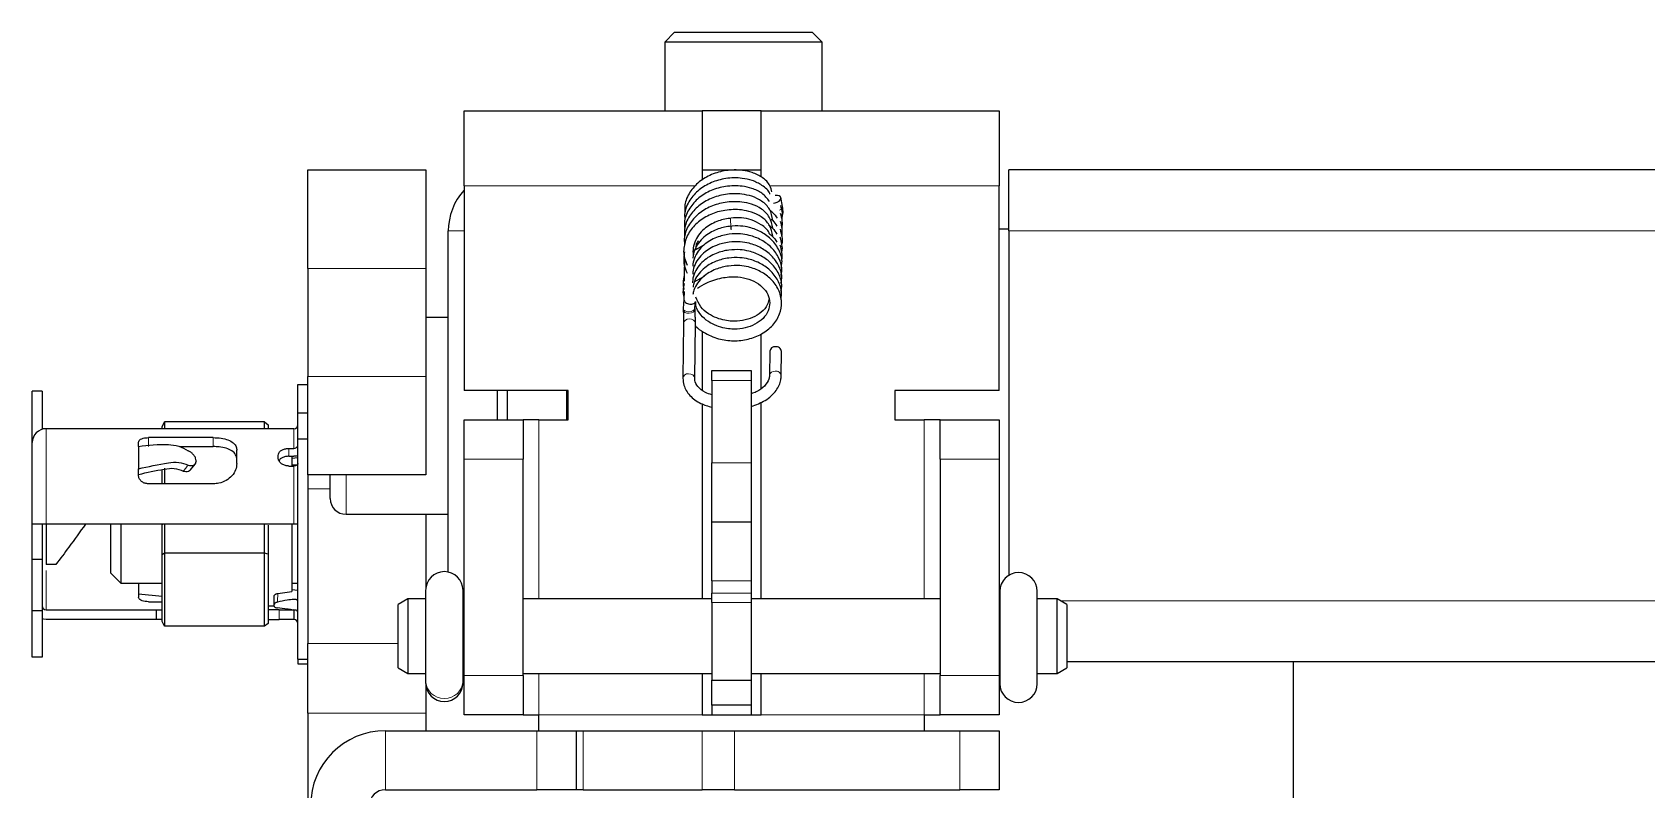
# Model space of a CAD drawing. Header units: millimetres. Extents: x -408 to 642, y 148 to 1992.
# Drawn here: x -323.7 to -241.7, y 194.4 to 232.9 of the extents above; entities that cross this region are included whole.
import ezdxf

# ---------------------------------------------------------------- set-up
doc = ezdxf.new("R2010")
doc.units = ezdxf.units.MM

msp = doc.modelspace()

# ---------------------------------------------------------------- linework, layer by layer
at = {"color": 7, "linetype": 'Continuous', "lineweight": 25}
for p, q in [((-291.095, 232.948), (-291.595, 232.448)), ((-291.595, 232.448), (-291.595, 228.948)), ((-287.247, 232.448), (-291.595, 232.448)), ((-291.095, 232.948), (-287.291, 232.948)), ((-287.291, 232.948), (-284.095, 232.948)), ((-283.595, 232.448), (-287.247, 232.448)), ((-283.595, 232.448), (-284.095, 232.948)), ((-283.595, 228.948), (-283.595, 232.448)), ((-301.795, 225.148), (-301.795, 228.948)), ((-301.795, 228.948), (-289.695, 228.948)), ((-289.695, 228.948), (-289.695, 225.429)), ((-286.695, 228.948), (-289.695, 228.948)), ((-286.695, 228.948), (-274.595, 228.948)), ((-286.695, 225.606), (-286.695, 228.948)), ((-274.595, 228.948), (-274.595, 225.148)), ((-309.745, 225.948), (-303.745, 225.948)), ((-309.745, 220.948), (-309.745, 225.948)), ((-303.745, 225.948), (-303.745, 220.948)), ((-289.695, 225.948), (-286.695, 225.948)), ((-274.095, 222.848), (-274.095, 225.948)), ((-45.095, 225.948), (-274.095, 225.948)), ((-301.795, 225.148), (-301.795, 214.748)), ((-274.595, 214.748), (-274.595, 225.148)), ((-285.601, 224.089), (-285.697, 224.559)), ((-285.596, 224.011), (-285.601, 224.089)), ((-302.595, 205.511), (-302.595, 222.848)), ((-274.095, 222.948), (-274.595, 222.948)), ((-274.095, 222.848), (-274.095, 205.349)), ((-290.138, 221.847), (-289.619, 222.128)), ((-309.745, 220.948), (-309.745, 215.448)), ((-303.745, 220.948), (-303.745, 215.448)), ((-290.599, 220.985), (-290.612, 220.304)), ((-290.594, 221.388), (-290.608, 220.711)), ((-290.095, 220.259), (-289.578, 220.544)), ((-290.615, 219.386), (-290.656, 218.91)), ((-290.613, 219.777), (-290.619, 219.374)), ((-290.057, 218.944), (-290.03, 219.251)), ((-302.595, 218.448), (-303.745, 218.448)), ((-290.656, 218.91), (-290.652, 218.832)), ((-290.052, 218.865), (-290.057, 218.944)), ((-290.634, 218.15), (-290.666, 215.361)), ((-290.066, 215.354), (-290.034, 218.143)), ((-289.695, 217.76), (-289.695, 214.773)), ((-286.695, 214.845), (-286.695, 217.608)), ((-286.256, 216.732), (-286.27, 215.492)), ((-285.67, 215.485), (-285.656, 216.725)), ((-310.245, 215.048), (-309.745, 215.048)), ((-310.245, 213.581), (-310.245, 215.048)), ((-309.745, 210.448), (-309.745, 215.448)), ((-303.745, 215.448), (-303.745, 210.448)), ((-289.195, 215.748), (-287.195, 215.748)), ((-289.195, 215.248), (-289.195, 215.748)), ((-289.195, 215.248), (-289.195, 211.063)), ((-287.195, 215.748), (-287.195, 215.248)), ((-287.195, 215.248), (-287.195, 211.063)), ((-286.27, 215.504), (-286.27, 215.492)), ((-323.245, 214.706), (-323.745, 214.706)), ((-323.745, 212.098), (-323.745, 214.706)), ((-323.245, 214.706), (-323.245, 212.769)), ((-296.495, 214.748), (-301.795, 214.748)), ((-300.095, 213.248), (-300.095, 214.748)), ((-299.595, 214.748), (-299.595, 213.248)), ((-296.595, 214.748), (-296.595, 213.248)), ((-296.495, 213.248), (-296.495, 214.748)), ((-274.595, 214.748), (-279.895, 214.748)), ((-279.895, 214.748), (-279.895, 213.248)), ((-310.245, 212.27), (-310.245, 213.581)), ((-309.745, 213.581), (-310.245, 213.581)), ((-289.695, 214.062), (-289.695, 204.148)), ((-286.695, 204.148), (-286.695, 214.146)), ((-317.445, 212.798), (-323.045, 212.798)), ((-310.445, 212.798), (-317.445, 212.798)), ((-317.145, 212.894), (-317.03, 213.141)), ((-317.145, 212.798), (-317.145, 212.894)), ((-317.03, 213.141), (-317.03, 212.798)), ((-311.945, 213.141), (-317.03, 213.141)), ((-311.945, 212.798), (-311.945, 213.141)), ((-311.945, 213.141), (-311.745, 212.998)), ((-311.745, 212.998), (-311.745, 212.798)), ((-301.795, 213.248), (-298.795, 213.248)), ((-301.795, 211.248), (-301.795, 213.248)), ((-298.795, 213.248), (-298.795, 211.248)), ((-297.995, 213.248), (-298.795, 213.248)), ((-297.995, 213.248), (-296.495, 213.248)), ((-279.895, 213.248), (-278.395, 213.248)), ((-277.595, 213.248), (-278.395, 213.248)), ((-277.595, 213.248), (-274.595, 213.248)), ((-277.595, 211.248), (-277.595, 213.248)), ((-274.595, 213.248), (-274.595, 211.248)), ((-323.745, 207.948), (-323.745, 212.098)), ((-318.345, 211.896), (-318.345, 212.109)), ((-318.345, 211.896), (-318.345, 210.765)), ((-314.545, 212.343), (-317.845, 212.343)), ((-316.264, 211.89), (-314.545, 211.89)), ((-310.695, 211.796), (-310.445, 211.796)), ((-310.245, 201.09), (-310.245, 212.27)), ((-309.745, 212.27), (-310.245, 212.27)), ((-315.694, 210.709), (-315.462, 211.003)), ((-315.418, 211.169), (-315.418, 211.14)), ((-313.345, 211.021), (-313.345, 211.7)), ((-311.245, 211.318), (-311.245, 211.436)), ((-310.695, 211.399), (-310.445, 211.399)), ((-310.545, 211.399), (-310.545, 210.9)), ((-310.245, 211.324), (-310.545, 211.281)), ((-310.287, 210.948), (-310.545, 210.948)), ((-301.795, 200.248), (-301.795, 211.248)), ((-298.795, 200.248), (-298.795, 211.248)), ((-289.195, 208.063), (-289.195, 211.063)), ((-287.195, 211.063), (-287.195, 208.063)), ((-277.595, 211.248), (-277.595, 200.248)), ((-274.595, 211.248), (-274.595, 200.248)), ((-318.345, 210.44), (-318.345, 210.765)), ((-317.145, 209.997), (-317.145, 210.726)), ((-317.03, 210.787), (-317.03, 209.997)), ((-315.735, 210.665), (-315.698, 210.712)), ((-310.695, 210.9), (-310.445, 210.9)), ((-303.745, 210.448), (-309.745, 210.448)), ((-309.745, 210.448), (-309.745, 209.735)), ((-308.595, 209.248), (-308.595, 210.448)), ((-314.545, 209.997), (-317.845, 209.997)), ((-309.745, 209.735), (-309.745, 201.877)), ((-323.045, 207.948), (-323.745, 207.948)), ((-323.745, 206.142), (-323.745, 207.948)), ((-323.245, 207.948), (-323.245, 206.142)), ((-321.045, 207.948), (-323.045, 207.948)), ((-310.445, 207.948), (-321.045, 207.948)), ((-319.745, 205.448), (-319.745, 207.948)), ((-319.245, 207.948), (-319.245, 204.948)), ((-317.116, 207.948), (-317.145, 207.919)), ((-317.145, 206.379), (-317.145, 207.919)), ((-317.03, 207.948), (-317.03, 206.479)), ((-311.945, 206.479), (-311.945, 207.948)), ((-311.745, 207.901), (-311.745, 206.421)), ((-310.545, 207.948), (-310.545, 204.525)), ((-310.245, 207.948), (-310.445, 207.948)), ((-307.795, 208.448), (-302.595, 208.448)), ((-303.745, 208.448), (-303.745, 204.643)), ((-289.195, 208.063), (-287.195, 208.063)), ((-289.195, 205.063), (-289.195, 208.063)), ((-287.195, 208.063), (-287.195, 205.063)), ((-323.245, 206.142), (-323.745, 206.142)), ((-323.745, 203.532), (-323.745, 206.142)), ((-323.245, 206.142), (-323.245, 203.532)), ((-317.03, 206.479), (-317.145, 206.379)), ((-317.145, 203.002), (-317.145, 206.379)), ((-317.03, 206.479), (-317.03, 202.755)), ((-311.945, 206.479), (-317.03, 206.479)), ((-311.945, 202.755), (-311.945, 206.479)), ((-311.745, 206.421), (-311.945, 206.479)), ((-311.745, 206.421), (-311.745, 202.897)), ((-322.545, 205.898), (-323.045, 205.898)), ((-319.745, 205.448), (-319.245, 204.948)), ((-319.245, 204.948), (-317.145, 204.948)), ((-318.345, 204.948), (-318.345, 204.407)), ((-318.345, 204.407), (-318.345, 204.243)), ((-318.345, 204.407), (-317.145, 204.288)), ((-311.259, 204.425), (-310.545, 204.525)), ((-310.545, 204.948), (-310.245, 204.948)), ((-310.245, 204.571), (-310.545, 204.614)), ((-303.747, 204.582), (-303.747, 199.991)), ((-301.847, 199.991), (-301.847, 204.582)), ((-289.195, 205.063), (-289.195, 204.446)), ((-289.195, 203.964), (-289.195, 204.446)), ((-287.195, 205.063), (-287.195, 204.446)), ((-287.195, 204.446), (-287.195, 203.964)), ((-274.557, 204.534), (-274.557, 199.834)), ((-272.657, 199.834), (-272.657, 204.534)), ((-323.045, 203.598), (-317.445, 203.598)), ((-317.845, 204.005), (-317.145, 204.005)), ((-317.445, 203.598), (-317.445, 203.098)), ((-317.445, 203.598), (-317.145, 203.598)), ((-311.745, 203.798), (-311.445, 203.798)), ((-311.195, 203.598), (-311.745, 203.598)), ((-311.445, 203.785), (-311.445, 203.86)), ((-311.195, 203.598), (-310.445, 203.598)), ((-310.445, 203.598), (-310.445, 203.098)), ((-304.645, 204.148), (-305.145, 203.859)), ((-305.145, 200.636), (-305.145, 203.859)), ((-303.747, 204.148), (-304.645, 204.148)), ((-304.645, 204.148), (-304.645, 200.348)), ((-301.795, 204.148), (-301.847, 204.148)), ((-289.195, 204.148), (-298.795, 204.148)), ((-289.195, 203.964), (-289.195, 200.022)), ((-277.595, 204.148), (-287.195, 204.148)), ((-287.195, 203.964), (-287.195, 200.022)), ((-274.557, 204.148), (-274.595, 204.148)), ((-271.645, 204.148), (-272.657, 204.148)), ((-271.145, 203.859), (-271.645, 204.148)), ((-271.645, 202.248), (-271.645, 204.148)), ((-271.145, 203.859), (-271.145, 202.248)), ((-323.745, 201.19), (-323.745, 203.532)), ((-323.245, 203.532), (-323.745, 203.532)), ((-323.245, 203.532), (-323.245, 201.19)), ((-317.445, 203.098), (-323.045, 203.098)), ((-317.145, 203.098), (-317.445, 203.098)), ((-317.03, 202.755), (-317.145, 203.002)), ((-311.945, 202.755), (-317.03, 202.755)), ((-311.745, 202.897), (-311.945, 202.755)), ((-311.745, 203.098), (-311.195, 203.098)), ((-310.445, 203.098), (-311.195, 203.098)), ((-271.645, 200.348), (-271.645, 202.248)), ((-271.145, 202.248), (-271.145, 200.636)), ((-323.245, 201.19), (-323.745, 201.19)), ((-310.245, 201.09), (-309.745, 201.09)), ((-310.245, 201.09), (-310.245, 200.848)), ((-309.745, 198.342), (-309.745, 201.877)), ((-310.245, 200.848), (-309.745, 200.848)), ((-305.145, 200.636), (-304.645, 200.348)), ((-304.645, 200.348), (-303.747, 200.348)), ((-301.847, 200.348), (-301.795, 200.348)), ((-298.795, 200.348), (-289.195, 200.348)), ((-289.695, 200.348), (-289.695, 198.248)), ((-287.195, 200.348), (-277.595, 200.348)), ((-286.695, 198.248), (-286.695, 200.348)), ((-274.595, 200.348), (-274.557, 200.348)), ((-272.657, 200.348), (-271.645, 200.348)), ((-271.645, 200.348), (-271.145, 200.636)), ((-47.945, 200.948), (-271.145, 200.948)), ((-259.645, 200.948), (-259.645, 187.548)), ((-303.747, 199.991), (-303.747, 199.882)), ((-303.745, 199.822), (-303.745, 198.342)), ((-301.847, 199.882), (-301.847, 199.991)), ((-301.795, 198.248), (-301.795, 200.248)), ((-298.795, 200.248), (-298.795, 198.248)), ((-289.195, 200.022), (-287.195, 200.022)), ((-289.195, 198.748), (-289.195, 200.022)), ((-287.195, 200.022), (-287.195, 198.748)), ((-277.595, 198.248), (-277.595, 200.248)), ((-274.595, 200.248), (-274.595, 198.248)), ((-287.195, 198.748), (-289.195, 198.748)), ((-289.195, 198.748), (-289.195, 198.248)), ((-287.195, 198.748), (-287.195, 198.248)), ((-309.745, 198.342), (-309.745, 193.724)), ((-303.745, 198.342), (-303.745, 197.448)), ((-298.795, 198.248), (-301.795, 198.248)), ((-298.795, 198.248), (-297.995, 198.248)), ((-297.995, 197.448), (-297.995, 198.248)), ((-289.695, 198.248), (-289.195, 198.248)), ((-289.195, 198.248), (-287.195, 198.248)), ((-287.195, 198.248), (-286.695, 198.248)), ((-278.395, 198.248), (-278.395, 197.448)), ((-278.395, 198.248), (-277.595, 198.248)), ((-274.595, 198.248), (-277.595, 198.248)), ((-305.795, 197.448), (-298.095, 197.448)), ((-298.095, 197.448), (-296.095, 197.448)), ((-296.095, 197.448), (-296.095, 194.448)), ((-296.095, 197.448), (-295.734, 197.448)), ((-295.734, 197.448), (-289.692, 197.448)), ((-289.692, 197.448), (-288.054, 197.448)), ((-288.054, 197.448), (-276.595, 197.448)), ((-276.595, 197.448), (-274.595, 197.448)), ((-274.595, 197.448), (-274.595, 194.448)), ((-305.795, 194.448), (-298.095, 194.448)), ((-296.095, 194.448), (-298.095, 194.448)), ((-295.734, 194.448), (-296.095, 194.448)), ((-295.734, 194.448), (-289.692, 194.448)), ((-288.054, 194.448), (-289.692, 194.448)), ((-288.054, 194.448), (-276.595, 194.448)), ((-274.595, 194.448), (-276.595, 194.448))]:
    msp.add_line(p, q, dxfattribs=at)
at = {"color": 8, "linetype": 'Continuous', "lineweight": 18}
for p, q in [((-290.008, 225.148), (-301.795, 225.148)), ((-274.595, 225.148), (-286.245, 225.148)), ((-301.795, 222.848), (-302.595, 222.848)), ((-45.095, 222.848), (-274.095, 222.848)), ((-303.745, 220.948), (-309.745, 220.948)), ((-309.745, 215.448), (-303.745, 215.448)), ((-287.195, 215.248), (-289.195, 215.248)), ((-323.045, 212.798), (-323.045, 207.948)), ((-310.445, 211.796), (-310.445, 212.798)), ((-297.995, 204.148), (-297.995, 213.248)), ((-278.395, 213.248), (-278.395, 204.148)), ((-317.845, 212.343), (-317.845, 211.89)), ((-314.545, 211.89), (-314.545, 212.343)), ((-310.695, 211.796), (-310.695, 211.399)), ((-298.795, 211.248), (-301.795, 211.248)), ((-289.195, 211.063), (-287.195, 211.063)), ((-274.595, 211.248), (-277.595, 211.248)), ((-310.445, 207.948), (-310.445, 210.9)), ((-307.795, 210.448), (-307.795, 208.448)), ((-308.595, 209.735), (-309.745, 209.735)), ((-323.045, 205.588), (-323.045, 203.598)), ((-287.195, 205.063), (-289.195, 205.063)), ((-289.195, 204.446), (-287.195, 204.446)), ((-311.195, 203.098), (-311.195, 203.598)), ((-287.195, 203.964), (-289.195, 203.964)), ((-47.618, 204.048), (-271.472, 204.048)), ((-309.745, 201.877), (-305.145, 201.877)), ((-297.995, 198.248), (-297.995, 200.348)), ((-278.395, 200.348), (-278.395, 198.248)), ((-301.795, 200.248), (-298.795, 200.248)), ((-277.595, 200.248), (-274.595, 200.248)), ((-303.745, 198.342), (-309.745, 198.342)), ((-289.695, 198.248), (-297.995, 198.248)), ((-278.395, 198.248), (-286.695, 198.248)), ((-305.795, 194.448), (-305.795, 197.448)), ((-298.095, 194.448), (-298.095, 197.448)), ((-295.734, 197.448), (-295.734, 194.448)), ((-289.692, 194.448), (-289.692, 197.448)), ((-288.054, 197.448), (-288.054, 194.448)), ((-276.595, 194.448), (-276.595, 197.448))]:
    msp.add_line(p, q, dxfattribs=at)
at = {"color": 7, "linetype": 'Continuous', "lineweight": 25, "flags": 128}
for points in [[(-286.069, 224.266), (-285.982, 224.273), (-285.871, 224.311), (-285.777, 224.371), (-285.713, 224.445), (-285.69, 224.521), (-285.712, 224.587), (-285.774, 224.634), (-285.867, 224.654), (-285.977, 224.645), (-285.977, 224.645)], [(-310.245, 211.422), (-310.309, 211.41), (-310.445, 211.399)], [(-310.245, 211.022), (-310.249, 210.998), (-310.26, 210.975), (-310.279, 210.954), (-310.304, 210.936), (-310.334, 210.921), (-310.369, 210.91), (-310.406, 210.903), (-310.445, 210.9)], [(-323.045, 203.098), (-323.182, 203.111), (-323.245, 203.127)]]:
    msp.add_lwpolyline(points, dxfattribs=at)
at = {"color": 8, "linetype": 'Continuous', "lineweight": 18, "flags": 128}
for points in [[(-290.656, 218.91), (-290.634, 218.848), (-290.57, 218.789), (-290.473, 218.752), (-290.359, 218.741)], [(-290.652, 218.832), (-290.63, 218.769), (-290.565, 218.711), (-290.469, 218.674), (-290.354, 218.663)], [(-290.359, 218.741), (-290.244, 218.759), (-290.146, 218.802), (-290.08, 218.864), (-290.057, 218.936), (-290.057, 218.943)], [(-290.354, 218.663), (-290.239, 218.68), (-290.142, 218.724), (-290.076, 218.786), (-290.052, 218.858), (-290.052, 218.865)], [(-290.347, 218.382), (-290.231, 218.367), (-290.131, 218.319), (-290.062, 218.245), (-290.034, 218.156), (-290.034, 218.143)], [(-290.379, 215.592), (-290.264, 215.578), (-290.163, 215.53), (-290.094, 215.456), (-290.066, 215.366), (-290.066, 215.356)]]:
    msp.add_lwpolyline(points, dxfattribs=at)
at = {"color": 7, "linetype": 'Continuous', "lineweight": 25}
for centre, radius, start, end in [((-299.495, 222.848), 3.1, 137.89655, 180), ((-287.188, 223.107), 1.046, 179.97298, 189.73536), ((-285.99, 216.696), 0.269, 85.56913, 172.30264), ((-285.928, 216.694), 0.273, 6.61508, 98.74019), ((-323.045, 212.098), 0.7, 90, 180), ((-310.445, 212.998), 0.2, 270, 0), ((-310.427, 211.978), 0.183, 264.18756, 352.66613), ((-307.795, 209.248), 0.8, 180, 270), ((-302.797, 204.582), 0.95, 0, 180), ((-273.607, 204.534), 0.95, 0, 180), ((-310.345, 204.867), 0.0996, 3.92792, 54.46683), ((-323.045, 203.798), 0.2, 180, 270), ((-310.445, 202.898), 0.2, 0, 90), ((-302.797, 199.882), 0.95, 180, 0), ((-273.607, 199.834), 0.95, 180, 0), ((-305.795, 193.648), 3.8, 90, 180), ((-305.795, 193.648), 0.8, 90, 180)]:
    msp.add_arc(centre, radius, start, end, dxfattribs=at)
at = {"color": 8, "linetype": 'Continuous', "lineweight": 18}
for centre, radius, start, end in [((-285.794, 224.104), 0.194, 281.16678, 355.78028), ((-282.445, 223.413), 5.797, 179.23853, 183.01816), ((-285.744, 224.008), 0.147, 305.37952, 0.99151), ((-290.368, 218.114), 0.269, 85.56913, 172.30264), ((-290.4, 215.325), 0.269, 85.57069, 172.28471), ((-286.003, 215.453), 0.272, 85.84851, 169.10635), ((-285.942, 215.454), 0.273, 6.62516, 98.73922), ((-302.819, 200.013), 0.929, 181.38421, 271.32035), ((-302.776, 200.013), 0.929, 268.67965, 358.61579)]:
    msp.add_arc(centre, radius, start, end, dxfattribs=at)
at = {"color": 7, "linetype": 'Continuous', "lineweight": 25}
for points, knots in [([(-286.149, 224.83), (-286.173, 224.94), (-286.239, 225.233), (-286.601, 225.575), (-287.1, 225.825), (-287.732, 225.963), (-288.463, 225.953), (-289.226, 225.741), (-289.87, 225.36), (-290.344, 224.825), (-290.599, 224.269), (-290.577, 223.909), (-290.569, 223.776)], [0, 0, 0, 0, 0.063333, 0.16851, 0.262688, 0.342003, 0.46736, 0.58109, 0.694609, 0.810179, 0.930447, 1, 1, 1, 1]), ([(-286.265, 224.354), (-286.382, 224.501), (-286.604, 224.782), (-287.122, 225.021), (-287.75, 225.159), (-288.483, 225.146), (-289.245, 224.931), (-289.886, 224.548), (-290.358, 224.012), (-290.61, 223.456), (-290.587, 223.098), (-290.578, 222.967)], [0, 0, 0, 0, 0.111414, 0.212113, 0.296936, 0.431116, 0.552769, 0.67412, 0.797839, 0.926514, 1, 1, 1, 1]), ([(-286.246, 224.727), (-286.249, 224.734), (-286.304, 224.92), (-286.619, 225.17), (-287.108, 225.424), (-287.742, 225.56), (-288.472, 225.55), (-289.235, 225.336), (-289.878, 224.954), (-290.349, 224.418), (-290.598, 223.887), (-290.58, 223.553), (-290.574, 223.448)], [0, 0, 0, 0, 0.004993, 0.1184, 0.219918, 0.305422, 0.440621, 0.56324, 0.685592, 0.810243, 0.939925, 1, 1, 1, 1]), ([(-286.099, 222.991), (-286.139, 223.186), (-286.218, 223.565), (-286.631, 223.974), (-287.138, 224.219), (-287.77, 224.354), (-288.502, 224.339), (-289.263, 224.121), (-289.903, 223.736), (-290.372, 223.198), (-290.621, 222.644), (-290.596, 222.287), (-290.588, 222.158)], [0, 0, 0, 0, 0.105884, 0.20648, 0.296453, 0.37226, 0.492276, 0.601015, 0.709415, 0.82009, 0.935131, 1, 1, 1, 1]), ([(-286.094, 223.394), (-286.134, 223.588), (-286.212, 223.966), (-286.623, 224.375), (-287.129, 224.62), (-287.76, 224.756), (-288.492, 224.743), (-289.254, 224.526), (-289.895, 224.142), (-290.365, 223.605), (-290.616, 223.05), (-290.592, 222.692), (-290.583, 222.562)], [0, 0, 0, 0, 0.105289, 0.205903, 0.295917, 0.37175, 0.491758, 0.600525, 0.708989, 0.819647, 0.934706, 1, 1, 1, 1]), ([(-285.621, 223.448), (-285.612, 223.551), (-285.591, 223.784), (-285.659, 224.014), (-285.697, 224.143)], [0, 0, 0, 0, 0.443375, 1, 1, 1, 1]), ([(-286.104, 222.588), (-286.145, 222.784), (-286.225, 223.164), (-286.64, 223.573), (-287.147, 223.817), (-287.78, 223.951), (-288.511, 223.935), (-289.273, 223.716), (-289.909, 223.331), (-290.388, 222.791), (-290.632, 222.147), (-290.654, 221.555), (-290.502, 221.231), (-290.448, 221.116)], [0, 0, 0, 0, 0.095875, 0.186437, 0.267412, 0.335647, 0.443719, 0.541603, 0.639152, 0.738819, 0.842388, 0.944313, 1, 1, 1, 1]), ([(-288.242, 223.492), (-288.258, 223.491), (-288.496, 223.474), (-288.982, 223.344), (-289.528, 223.032), (-289.89, 222.64), (-290.088, 222.274), (-290.171, 221.886), (-290.152, 221.661), (-290.143, 221.548)], [0, 0, 0, 0, 0.015165, 0.21726, 0.450342, 0.58255, 0.720623, 0.859229, 1, 1, 1, 1]), ([(-286.283, 222.727), (-286.285, 222.735), (-286.343, 222.919), (-286.662, 223.168), (-287.154, 223.414), (-287.695, 223.538), (-288.057, 223.517), (-288.239, 223.507)], [0, 0, 0, 0, 0.01249, 0.301593, 0.560015, 0.777814, 1, 1, 1, 1]), ([(-286.246, 223.914), (-286.197, 223.874), (-286.044, 223.748), (-285.948, 223.598), (-285.883, 223.495)], [0, 0, 0, 0, 0.318089, 1, 1, 1, 1]), ([(-286.177, 223.448), (-286.155, 223.429), (-286.029, 223.324), (-285.952, 223.197), (-285.888, 223.092)], [0, 0, 0, 0, 0.174816, 1, 1, 1, 1]), ([(-285.631, 222.582), (-285.62, 222.708), (-285.598, 222.961), (-285.67, 223.211), (-285.706, 223.337)], [0, 0, 0, 0, 0.497485, 1, 1, 1, 1]), ([(-285.627, 222.985), (-285.616, 223.11), (-285.593, 223.362), (-285.665, 223.613), (-285.702, 223.74)], [0, 0, 0, 0, 0.492215, 1, 1, 1, 1]), ([(-285.614, 223.659), (-285.609, 223.667), (-285.595, 223.691), (-285.584, 223.728), (-285.577, 223.761), (-285.573, 223.792), (-285.571, 223.821), (-285.57, 223.851), (-285.57, 223.865)], [0, 0, 0, 0, 0.0974178, 0.2586614, 0.3843062, 0.5179778, 0.7671534, 1, 1, 1, 1]), ([(-285.585, 223.869), (-285.585, 223.869), (-285.585, 223.87), (-285.588, 223.89), (-285.591, 223.935), (-285.595, 223.986), (-285.596, 224.011)], [0, 0, 0, 0, 0.09133, 0.306343, 0.65458, 1, 1, 1, 1]), ([(-285.68, 220.591), (-285.662, 220.671), (-285.596, 220.96), (-285.751, 221.463), (-286.119, 222.002), (-286.66, 222.404), (-287.22, 222.627), (-287.775, 222.716), (-288.342, 222.699), (-289.001, 222.54), (-289.545, 222.221), (-289.907, 221.827), (-290.097, 221.464), (-290.169, 221.189), (-290.164, 221.067), (-290.164, 221.059)], [0, 0, 0, 0, 0.042773, 0.154687, 0.264374, 0.363222, 0.46079, 0.525858, 0.60643, 0.699498, 0.806987, 0.867935, 0.931565, 0.995417, 1, 1, 1, 1]), ([(-285.675, 220.992), (-285.657, 221.072), (-285.591, 221.36), (-285.744, 221.863), (-286.111, 222.402), (-286.651, 222.804), (-287.211, 223.028), (-287.765, 223.118), (-288.332, 223.102), (-288.992, 222.944), (-289.536, 222.626), (-289.899, 222.233), (-290.09, 221.87), (-290.163, 221.594), (-290.158, 221.47), (-290.157, 221.46)], [0, 0, 0, 0, 0.042308, 0.15415, 0.2638, 0.362621, 0.46011, 0.525142, 0.605685, 0.698744, 0.806146, 0.867056, 0.930656, 0.994491, 1, 1, 1, 1]), ([(-286.317, 223.163), (-286.248, 223.108), (-286.07, 222.965), (-285.96, 222.794), (-285.892, 222.689)], [0, 0, 0, 0, 0.391046, 1, 1, 1, 1]), ([(-286.283, 222.727), (-286.228, 222.683), (-286.065, 222.551), (-285.964, 222.392), (-285.897, 222.286)], [0, 0, 0, 0, 0.334031, 1, 1, 1, 1]), ([(-285.64, 221.779), (-285.64, 221.779), (-285.592, 221.901), (-285.623, 222.161), (-285.685, 222.409), (-285.716, 222.531)], [0, 0, 0, 0, 0.002516, 0.506423, 1, 1, 1, 1]), ([(-285.636, 222.179), (-285.636, 222.179), (-285.588, 222.3), (-285.618, 222.562), (-285.68, 222.81), (-285.711, 222.934)], [0, 0, 0, 0, 0.000172, 0.502667, 1, 1, 1, 1]), ([(-290.589, 221.791), (-290.62, 221.564), (-290.67, 221.194), (-290.514, 220.846), (-290.454, 220.711)], [0, 0, 0, 0, 0.612736, 1, 1, 1, 1]), ([(-285.689, 219.787), (-285.671, 219.869), (-285.606, 220.161), (-285.763, 220.665), (-286.135, 221.203), (-286.678, 221.602), (-287.239, 221.824), (-287.795, 221.911), (-288.362, 221.892), (-289.02, 221.731), (-289.563, 221.411), (-289.924, 221.016), (-290.113, 220.651), (-290.184, 220.365), (-290.176, 220.234), (-290.175, 220.215)], [0, 0, 0, 0, 0.043364, 0.154562, 0.263475, 0.361617, 0.458588, 0.523228, 0.603234, 0.695603, 0.802439, 0.862993, 0.926189, 0.989583, 1, 1, 1, 1]), ([(-285.684, 220.189), (-285.666, 220.27), (-285.601, 220.561), (-285.757, 221.064), (-286.127, 221.602), (-286.669, 222.003), (-287.23, 222.225), (-287.785, 222.314), (-288.352, 222.296), (-289.011, 222.135), (-289.554, 221.816), (-289.916, 221.422), (-290.104, 221.058), (-290.176, 220.785), (-290.17, 220.664), (-290.17, 220.658)], [0, 0, 0, 0, 0.043237, 0.1552257, 0.2649495, 0.3638258, 0.4614723, 0.5265782, 0.6071782, 0.7002566, 0.8078339, 0.8688208, 0.9324793, 0.9963487, 1, 1, 1, 1]), ([(-289.997, 221.923), (-289.997, 222.01), (-289.997, 222.164), (-289.91, 222.3), (-289.872, 222.359)], [0, 0, 0, 0, 0.563743, 1, 1, 1, 1]), ([(-285.659, 221.343), (-285.653, 221.356), (-285.599, 221.489), (-285.626, 221.761), (-285.689, 222.007), (-285.72, 222.128)], [0, 0, 0, 0, 0.051584, 0.533192, 1, 1, 1, 1]), ([(-290.035, 218.028), (-290.03, 218.022), (-289.924, 217.888), (-289.537, 217.635), (-288.895, 217.343), (-288.096, 217.237), (-287.334, 217.323), (-286.634, 217.597), (-286.071, 218.04), (-285.718, 218.613), (-285.614, 219.245), (-285.766, 219.866), (-286.153, 220.403), (-286.695, 220.801), (-287.258, 221.02), (-287.814, 221.106), (-288.381, 221.085), (-289.039, 220.922), (-289.583, 220.599), (-289.936, 220.205), (-290.115, 219.885), (-290.146, 219.686), (-290.158, 219.612)], [0, 0, 0, 0, 0.002052, 0.044802, 0.111657, 0.171853, 0.231635, 0.292253, 0.355355, 0.417763, 0.478389, 0.541427, 0.60313, 0.658728, 0.713717, 0.750355, 0.795682, 0.847989, 0.908576, 0.942903, 0.978714, 1, 1, 1, 1]), ([(-285.694, 219.386), (-285.675, 219.469), (-285.611, 219.761), (-285.77, 220.266), (-286.143, 220.803), (-286.686, 221.202), (-287.249, 221.422), (-287.804, 221.509), (-288.372, 221.489), (-289.029, 221.326), (-289.574, 221.005), (-289.928, 220.611), (-290.11, 220.286), (-290.142, 220.081), (-290.155, 220)], [0, 0, 0, 0, 0.04529, 0.16028, 0.272871, 0.374324, 0.474616, 0.541455, 0.624163, 0.719631, 0.830128, 0.892746, 0.958084, 1, 1, 1, 1]), ([(-290.608, 220.18), (-290.655, 219.945), (-290.702, 219.708), (-290.618, 219.486), (-290.617, 219.484)], [0, 0, 0, 0, 0.991326, 1, 1, 1, 1]), ([(-290.603, 220.582), (-290.65, 220.349), (-290.697, 220.114), (-290.614, 219.893), (-290.613, 219.89)], [0, 0, 0, 0, 0.9893645, 1, 1, 1, 1]), ([(-289.931, 219.947), (-289.784, 220.034), (-289.412, 220.254), (-288.874, 220.441), (-288.358, 220.514), (-287.934, 220.532), (-287.439, 220.461), (-286.92, 220.244), (-286.521, 219.918), (-286.283, 219.52), (-286.23, 219.095), (-286.358, 218.678), (-286.661, 218.309), (-287.105, 218.035), (-287.627, 217.877), (-288.116, 217.846), (-288.565, 217.899), (-288.979, 218.017), (-289.412, 218.239), (-289.79, 218.592), (-290.023, 218.963), (-290.017, 219.204), (-290.015, 219.266)], [0, 0, 0, 0, 0.055596, 0.140078, 0.172952, 0.200821, 0.255696, 0.31011, 0.365013, 0.421726, 0.477431, 0.531435, 0.587776, 0.643286, 0.693678, 0.74371, 0.77672, 0.816999, 0.86302, 0.916065, 0.978165, 1, 1, 1, 1]), ([(-290.61, 219.385), (-290.613, 219.377), (-290.626, 219.347), (-290.601, 219.286), (-290.539, 219.215), (-290.44, 219.158), (-290.363, 219.141), (-290.325, 219.132)], [0, 0, 0, 0, 0.077645, 0.308234, 0.538823, 0.769411, 1, 1, 1, 1]), ([(-290.325, 219.132), (-290.286, 219.13), (-290.209, 219.124), (-290.111, 219.153), (-290.045, 219.2), (-290.036, 219.243), (-290.032, 219.262)], [0, 0, 0, 0, 0.262864, 0.525728, 0.788592, 1, 1, 1, 1]), ([(-286.294, 219.367), (-286.316, 219.274), (-286.372, 219.039), (-286.663, 218.71), (-287.102, 218.436), (-287.626, 218.279), (-288.116, 218.249), (-288.564, 218.303), (-288.979, 218.421), (-289.406, 218.644), (-289.806, 218.996), (-289.936, 219.314), (-290.006, 219.486)], [0, 0, 0, 0, 0.076825, 0.193273, 0.307965, 0.41208, 0.515503, 0.583722, 0.666946, 0.762009, 0.871666, 1, 1, 1, 1]), ([(-290.652, 218.832), (-290.649, 218.78), (-290.644, 218.677), (-290.638, 218.49), (-290.634, 218.318), (-290.633, 218.207), (-290.634, 218.161), (-290.634, 218.15)], [0, 0, 0, 0, 0.24166, 0.475271, 0.711669, 0.92868, 1, 1, 1, 1]), ([(-290.034, 218.143), (-290.034, 218.19), (-290.033, 218.288), (-290.037, 218.484), (-290.044, 218.692), (-290.05, 218.807), (-290.052, 218.865)], [0, 0, 0, 0, 0.243086, 0.500781, 0.748307, 1, 1, 1, 1]), ([(-290.666, 215.361), (-290.656, 215.24), (-290.63, 214.927), (-290.336, 214.465), (-289.839, 214.075), (-289.391, 213.948), (-289.195, 213.893)], [0, 0, 0, 0, 0.178356, 0.465165, 0.765567, 1, 1, 1, 1]), ([(-289.195, 214.518), (-289.311, 214.555), (-289.624, 214.655), (-289.936, 214.938), (-290.059, 215.183), (-290.065, 215.32), (-290.066, 215.354)], [0, 0, 0, 0, 0.20072, 0.544447, 0.889913, 1, 1, 1, 1]), ([(-286.27, 215.492), (-286.276, 215.434), (-286.293, 215.268), (-286.487, 214.975), (-286.823, 214.698), (-287.108, 214.603), (-287.195, 214.574)], [0, 0, 0, 0, 0.186073, 0.531266, 0.856526, 1, 1, 1, 1]), ([(-287.195, 213.927), (-286.947, 214.019), (-286.427, 214.214), (-285.907, 214.702), (-285.691, 215.161), (-285.675, 215.42), (-285.67, 215.485)], [0, 0, 0, 0, 0.296749, 0.621112, 0.904633, 1, 1, 1, 1]), ([(-318.345, 212.109), (-318.34, 212.137), (-318.329, 212.194), (-318.243, 212.264), (-318.117, 212.314), (-317.976, 212.34), (-317.883, 212.342), (-317.845, 212.343)], [0, 0, 0, 0, 0.214373, 0.428779, 0.642592, 0.856666, 1, 1, 1, 1]), ([(-318.345, 211.896), (-317.846, 211.959), (-317.175, 212.044), (-316.281, 211.938), (-315.976, 211.767), (-315.821, 211.679)], [0, 0, 0, 0, 0.587693, 0.790818, 1, 1, 1, 1]), ([(-314.545, 212.343), (-314.41, 212.338), (-314.141, 212.327), (-313.782, 212.236), (-313.512, 212.087), (-313.366, 211.899), (-313.351, 211.758), (-313.345, 211.7)], [0, 0, 0, 0, 0.213238, 0.42649, 0.63916, 0.849598, 1, 1, 1, 1]), ([(-313.345, 211.23), (-313.357, 211.316), (-313.382, 211.487), (-313.58, 211.681), (-313.876, 211.813), (-314.215, 211.88), (-314.446, 211.887), (-314.545, 211.89)], [0, 0, 0, 0, 0.2123763, 0.4249789, 0.6334795, 0.8436094, 1, 1, 1, 1]), ([(-311.245, 211.436), (-311.239, 211.478), (-311.227, 211.563), (-311.133, 211.67), (-310.994, 211.749), (-310.839, 211.79), (-310.737, 211.794), (-310.695, 211.796)], [0, 0, 0, 0, 0.214305, 0.42865, 0.642279, 0.856223, 1, 1, 1, 1]), ([(-318.345, 210.765), (-317.846, 210.873), (-317.175, 211.018), (-316.281, 211.129), (-315.976, 211.008), (-315.821, 210.946)], [0, 0, 0, 0, 0.5876932, 0.7908183, 1, 1, 1, 1]), ([(-315.418, 211.169), (-315.423, 211.211), (-315.432, 211.294), (-315.508, 211.429), (-315.619, 211.553), (-315.731, 211.635), (-315.801, 211.669), (-315.821, 211.679)], [0, 0, 0, 0, 0.225883, 0.451767, 0.67765, 0.903524, 1, 1, 1, 1]), ([(-315.821, 210.946), (-315.773, 210.934), (-315.675, 210.91), (-315.55, 210.93), (-315.46, 210.99), (-315.422, 211.069), (-315.419, 211.124), (-315.418, 211.14)], [0, 0, 0, 0, 0.225867, 0.451734, 0.677598, 0.903479, 1, 1, 1, 1]), ([(-313.345, 211.021), (-313.358, 210.915), (-313.382, 210.702), (-313.582, 210.396), (-313.88, 210.156), (-314.219, 210.019), (-314.448, 210.004), (-314.545, 209.997)], [0, 0, 0, 0, 0.212833, 0.42585, 0.635542, 0.846587, 1, 1, 1, 1]), ([(-310.695, 210.9), (-310.757, 210.905), (-310.881, 210.915), (-311.045, 210.989), (-311.17, 211.097), (-311.236, 211.213), (-311.242, 211.288), (-311.245, 211.318)], [0, 0, 0, 0, 0.214393, 0.428789, 0.643061, 0.856854, 1, 1, 1, 1]), ([(-310.695, 211.399), (-310.757, 211.395), (-310.881, 211.388), (-311.044, 211.329), (-311.157, 211.255), (-311.189, 211.194), (-311.201, 211.172)], [0, 0, 0, 0, 0.2812395, 0.562484, 0.8435271, 1, 1, 1, 1]), ([(-318.345, 210.474), (-317.916, 210.572), (-317.324, 210.706), (-316.511, 210.82), (-316.219, 210.7), (-316.072, 210.639)], [0, 0, 0, 0, 0.56666, 0.780905, 1, 1, 1, 1]), ([(-317.845, 209.997), (-317.901, 210.002), (-318.014, 210.012), (-318.164, 210.09), (-318.277, 210.203), (-318.337, 210.327), (-318.343, 210.408), (-318.345, 210.44)], [0, 0, 0, 0, 0.214445, 0.428893, 0.643239, 0.857188, 1, 1, 1, 1]), ([(-315.735, 210.665), (-315.742, 210.66), (-315.777, 210.634), (-315.862, 210.607), (-315.976, 210.611), (-316.049, 210.632), (-316.072, 210.639)], [0, 0, 0, 0, 0.088696, 0.457739, 0.826694, 1, 1, 1, 1]), ([(-323.045, 207.948), (-323.045, 207.553), (-323.045, 206.848), (-323.045, 206.189), (-323.045, 205.898)], [0, 0, 0, 0, 0.559866, 1, 1, 1, 1]), ([(-321.045, 207.948), (-321.325, 207.553), (-321.825, 206.849), (-322.325, 206.189), (-322.545, 205.898)], [0, 0, 0, 0, 0.559911, 1, 1, 1, 1]), ([(-311.445, 204.292), (-311.443, 204.305), (-311.437, 204.331), (-311.404, 204.367), (-311.377, 204.387), (-311.368, 204.393)], [0, 0, 0, 0, 0.404591, 0.809176, 1, 1, 1, 1]), ([(-311.368, 204.393), (-311.355, 204.399), (-311.323, 204.413), (-311.283, 204.42), (-311.259, 204.425)], [0, 0, 0, 0, 0.40435, 1, 1, 1, 1]), ([(-317.845, 204.005), (-317.901, 204.008), (-318.014, 204.012), (-318.164, 204.049), (-318.277, 204.107), (-318.337, 204.175), (-318.343, 204.223), (-318.345, 204.243)], [0, 0, 0, 0, 0.214385, 0.428772, 0.643033, 0.856802, 1, 1, 1, 1]), ([(-311.445, 203.86), (-311.445, 203.887), (-311.445, 203.958), (-311.445, 204.072), (-311.445, 204.189), (-311.445, 204.262), (-311.445, 204.292)], [0, 0, 0, 0, 0.190015, 0.497902, 0.793065, 1, 1, 1, 1]), ([(-311.287, 203.979), (-311.311, 203.972), (-311.36, 203.957), (-311.414, 203.923), (-311.441, 203.889), (-311.444, 203.868), (-311.445, 203.86)], [0, 0, 0, 0, 0.266331, 0.548449, 0.829136, 1, 1, 1, 1]), ([(-311.445, 203.785), (-311.443, 203.773), (-311.438, 203.747), (-311.397, 203.716), (-311.343, 203.696), (-311.303, 203.69), (-311.287, 203.687)], [0, 0, 0, 0, 0.266311, 0.549123, 0.829777, 1, 1, 1, 1]), ([(-310.245, 203.97), (-310.246, 203.988), (-310.248, 204.024), (-310.265, 204.072), (-310.303, 204.117), (-310.38, 204.119), (-310.541, 204.116), (-310.853, 204.083), (-311.123, 204.018), (-311.287, 203.979)], [0, 0, 0, 0, 0.052051, 0.100621, 0.143629, 0.208426, 0.277664, 0.558659, 1, 1, 1, 1]), ([(-310.553, 203.598), (-310.631, 203.608), (-310.882, 203.639), (-311.122, 203.668), (-311.287, 203.687)], [0, 0, 0, 0, 0.313457, 1, 1, 1, 1]), ([(-310.245, 203.41), (-310.246, 203.429), (-310.248, 203.465), (-310.265, 203.515), (-310.302, 203.564), (-310.372, 203.575), (-310.42, 203.581), (-310.445, 203.584)], [0, 0, 0, 0, 0.1953018, 0.3775407, 0.5389091, 0.7613833, 1, 1, 1, 1])]:
    msp.add_open_spline(points, degree=3, knots=knots, dxfattribs=at)
at = {"color": 8, "linetype": 'Continuous', "lineweight": 18}
for points, knots in [([(-316.072, 210.639), (-316.051, 210.664), (-316.009, 210.715), (-315.942, 210.798), (-315.879, 210.875), (-315.837, 210.926), (-315.821, 210.946)], [0, 0, 0, 0, 0.246022, 0.497638, 0.810556, 1, 1, 1, 1]), ([(-311.259, 204.425), (-311.261, 204.39), (-311.264, 204.314), (-311.271, 204.193), (-311.279, 204.079), (-311.285, 204.007), (-311.287, 203.979), (-311.287, 203.979)], [0, 0, 0, 0, 0.23003, 0.514952, 0.811013, 0.999883, 1, 1, 1, 1])]:
    msp.add_open_spline(points, degree=3, knots=knots, dxfattribs=at)

doc.saveas('drawing.dxf')
